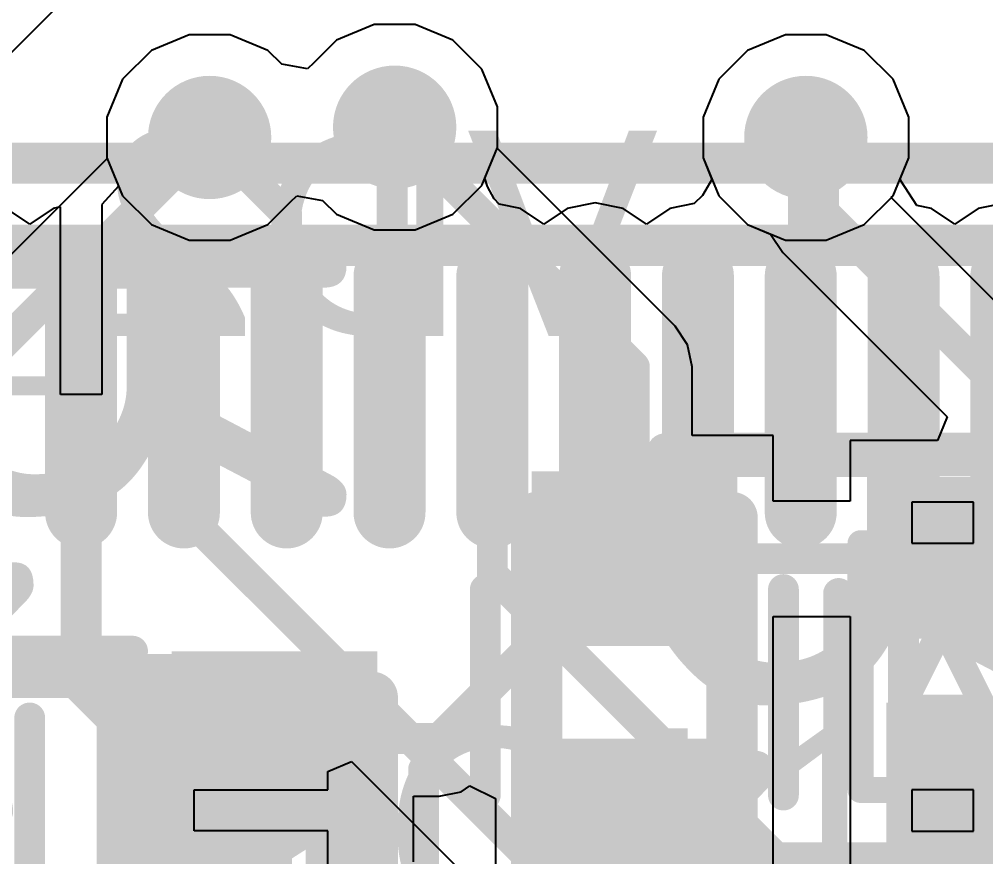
# Model space of a CAD drawing. Header units: inches. Extents: x -1.9 to 51.5, y -1.6 to 35.1.
# Drawn here: x 11.399 to 16.1, y 8.125 to 12.2 of the extents above; entities that cross this region are included whole.
import ezdxf

# ---------------------------------------------------------------- set-up
doc = ezdxf.new("R2010")
doc.units = ezdxf.units.IN
for name, color, linetype in [('Assembly Notes', 76, 'Continuous'), ('Bottom Layer', 76, 'Continuous'), ('Bottom Layer 1', 5, 'Continuous'), ('Bottom Overlay', 54, 'Continuous'), ('Bottom Paste', 16, 'Continuous'), ('Bottom Solder', 6, 'Continuous'), ('Mechanical 10', 56, 'Continuous'), ('Mechanical 13', 56, 'Continuous'), ('Top Layer', 16, 'Continuous'), ('Top Layer 1', 1, 'Continuous'), ('Top Overlay', 2, 'Continuous'), ('Top Paste', 8, 'Continuous'), ('Top Solder', 216, 'Continuous'), ('Via Holes', 16, 'Continuous')]:
    doc.layers.add(name, color=color, linetype=linetype)
doc.styles.add('Arial', font='', dxfattribs={"height": 0.2})
doc.styles.add('GOST type B', font='', dxfattribs={"height": 0.2})
doc.styles.get('Arial').set_extended_font_data('Arial')
doc.styles.get('GOST type B').set_extended_font_data('GOST type B')

# ---------------------------------------------------------------- blocks, each defined once
blk = doc.blocks.new('SOD523_B_126')
at = {"layer": 'Bottom Layer 1'}
for points in [[(-0.9, 0.25), (-0.2, 0.25), (-0.2, -0.25), (-0.9, -0.25)], [(0.2, 0.25), (0.9, 0.25), (0.9, -0.25), (0.2, -0.25)]]:
    blk.add_hatch(color=5, dxfattribs=at).paths.add_polyline_path(points)
at = {"layer": 'Bottom Paste'}
for points in [[(-0.9, 0.25), (-0.2, 0.25), (-0.2, -0.25), (-0.9, -0.25)], [(0.2, 0.25), (0.9, 0.25), (0.9, -0.25), (0.2, -0.25)]]:
    blk.add_hatch(color=16, dxfattribs=at).paths.add_polyline_path(points)
at = {"layer": 'Bottom Solder'}
for points in [[(-0.925, 0.275), (-0.175, 0.275), (-0.175, -0.275), (-0.925, -0.275)], [(0.175, 0.275), (0.925, 0.275), (0.925, -0.275), (0.175, -0.275)]]:
    blk.add_hatch(color=6, dxfattribs=at).paths.add_polyline_path(points)
at = {"layer": 'Bottom Overlay'}
for points in [[(-0.3442, 0.5066, 0.15, 0.15, 0), (0.3558, 0.5066, 0.15, 0.15, 0)], [(-0.35, -0.5, 0.15, 0.15, 0), (0.35, -0.5, 0.15, 0.15, 0)]]:
    blk.add_lwpolyline(points, format="xyseb", dxfattribs=at)
for points in [[(-0.3817, 0.5066, 0.075, 0.075, 1), (-0.3067, 0.5066, 0.075, 0.075, 1)], [(0.3183, 0.5066, 0.075, 0.075, 1), (0.3933, 0.5066, 0.075, 0.075, 1)], [(-0.3875, -0.5, 0.075, 0.075, 1), (-0.3125, -0.5, 0.075, 0.075, 1)], [(0.3125, -0.5, 0.075, 0.075, 1), (0.3875, -0.5, 0.075, 0.075, 1)], [(0.975, -0.525, 0.1, 0.1, 1), (0.875, -0.525, 0.1, 0.1, 1)], [(0.85, -0.525, 0.05, 0.05, 1), (0.9, -0.525, 0.05, 0.05, 1)], [(0.95, -0.525, 0.05, 0.05, 1), (1, -0.525, 0.05, 0.05, 1)]]:
    blk.add_lwpolyline(points, format="xyseb", close=True, dxfattribs=at)
at = {"layer": 'Mechanical 13'}
for p, q in [((-0.6, 0.15), (-0.8001, 0.15)), ((-0.8001, 0.15), (-0.8001, -0.15)), ((-0.6, -0.15), (-0.6, 0.15)), ((0.8, 0.1503), (0.6011, 0.1503)), ((0.6011, 0.1503), (0.6011, -0.15)), ((0.8, -0.15), (0.8, 0.1503)), ((-0.8001, -0.15), (-0.6, -0.15)), ((0.6011, -0.15), (0.8, -0.15))]:
    blk.add_line(p, q, dxfattribs=at)
for points in [[(-0.6, 0.4, 0.127, 0.127, 0), (-0.6, -0.4, 0.127, 0.127, 0)], [(-0.6, 0.4, 0.127, 0.127, 0), (0.6, 0.4, 0.127, 0.127, 0)], [(0.6, 0.4, 0.127, 0.127, 0), (0.6, -0.4, 0.127, 0.127, 0)], [(-0.2, 0.2, 0.127, 0.127, 0), (-0.2, -0.2, 0.127, 0.127, 0)], [(-0.2, 0.2, 0.127, 0.127, 0), (0.2, 0, 0.127, 0.127, 0)], [(0.2, 0.2, 0.127, 0.127, 0), (0.2, 0, 0.127, 0.127, 0)], [(0.2, 0, 0.127, 0.127, 0), (-0.2, -0.2, 0.127, 0.127, 0)], [(0.2, 0, 0.127, 0.127, 0), (0.2, -0.2, 0.127, 0.127, 0)], [(-0.6, -0.4, 0.127, 0.127, 0), (0.6, -0.4, 0.127, 0.127, 0)]]:
    blk.add_lwpolyline(points, format="xyseb", dxfattribs=at)
for points in [[(-0.6317, 0.4, 0.0635, 0.0635, 1), (-0.5682, 0.4, 0.0635, 0.0635, 1)], [(-0.6317, 0.4, 0.0635, 0.0635, 1), (-0.5682, 0.4, 0.0635, 0.0635, 1)], [(0.5682, 0.4, 0.0635, 0.0635, 1), (0.6317, 0.4, 0.0635, 0.0635, 1)], [(0.5682, 0.4, 0.0635, 0.0635, 1), (0.6317, 0.4, 0.0635, 0.0635, 1)], [(-0.2317, 0.2, 0.0635, 0.0635, 1), (-0.1682, 0.2, 0.0635, 0.0635, 1)], [(-0.2317, 0.2, 0.0635, 0.0635, 1), (-0.1682, 0.2, 0.0635, 0.0635, 1)], [(0.1682, 0.2, 0.0635, 0.0635, 1), (0.2317, 0.2, 0.0635, 0.0635, 1)], [(0.1682, 0, 0.0635, 0.0635, 1), (0.2317, 0, 0.0635, 0.0635, 1)], [(0.1682, 0, 0.0635, 0.0635, 1), (0.2317, 0, 0.0635, 0.0635, 1)], [(0.1682, 0, 0.0635, 0.0635, 1), (0.2317, 0, 0.0635, 0.0635, 1)], [(0.1682, 0, 0.0635, 0.0635, 1), (0.2317, 0, 0.0635, 0.0635, 1)], [(-0.2317, -0.2, 0.0635, 0.0635, 1), (-0.1682, -0.2, 0.0635, 0.0635, 1)], [(-0.2317, -0.2, 0.0635, 0.0635, 1), (-0.1682, -0.2, 0.0635, 0.0635, 1)], [(0.1682, -0.2, 0.0635, 0.0635, 1), (0.2317, -0.2, 0.0635, 0.0635, 1)], [(-0.6317, -0.4, 0.0635, 0.0635, 1), (-0.5682, -0.4, 0.0635, 0.0635, 1)], [(-0.6317, -0.4, 0.0635, 0.0635, 1), (-0.5682, -0.4, 0.0635, 0.0635, 1)], [(0.5682, -0.4, 0.0635, 0.0635, 1), (0.6317, -0.4, 0.0635, 0.0635, 1)], [(0.5682, -0.4, 0.0635, 0.0635, 1), (0.6317, -0.4, 0.0635, 0.0635, 1)]]:
    blk.add_lwpolyline(points, format="xyseb", close=True, dxfattribs=at)
blk = doc.blocks.new('0603R_B_146')
at = {"layer": 'Bottom Layer 1'}
for points in [[(-0.25, 0.475), (-0.25, -0.475), (-1.05, -0.475), (-1.05, 0.475)], [(1.05, 0.475), (1.05, -0.475), (0.25, -0.475), (0.25, 0.475)]]:
    blk.add_hatch(color=5, dxfattribs=at).paths.add_polyline_path(points)
at = {"layer": 'Bottom Paste'}
for points in [[(-0.25, 0.475), (-0.25, -0.475), (-1.05, -0.475), (-1.05, 0.475)], [(1.05, 0.475), (1.05, -0.475), (0.25, -0.475), (0.25, 0.475)]]:
    blk.add_hatch(color=16, dxfattribs=at).paths.add_polyline_path(points)
at = {"layer": 'Bottom Solder'}
for points in [[(-0.225, 0.5), (-0.225, -0.5), (-1.075, -0.5), (-1.075, 0.5)], [(1.075, 0.5), (1.075, -0.5), (0.225, -0.5), (0.225, 0.5)]]:
    blk.add_hatch(color=6, dxfattribs=at).paths.add_polyline_path(points)
at = {"layer": 'Assembly Notes'}
for points in [[(-0.85, -0.475, 0.25, 0.25, 0), (-0.85, 0.475, 0.25, 0.25, 0)], [(0.85, 0.475, 0.25, 0.25, 0), (-0.85, 0.475, 0.25, 0.25, 0)], [(0.85, -0.475, 0.25, 0.25, 0), (0.85, 0.475, 0.25, 0.25, 0)], [(0.85, -0.475, 0.25, 0.25, 0), (-0.85, -0.475, 0.25, 0.25, 0)]]:
    blk.add_lwpolyline(points, format="xyseb", dxfattribs=at)
for points in [[(-0.9125, 0.475, 0.125, 0.125, 1), (-0.7875, 0.475, 0.125, 0.125, 1)], [(-0.9125, 0.475, 0.125, 0.125, 1), (-0.7875, 0.475, 0.125, 0.125, 1)], [(0.7875, 0.475, 0.125, 0.125, 1), (0.9125, 0.475, 0.125, 0.125, 1)], [(0.7875, 0.475, 0.125, 0.125, 1), (0.9125, 0.475, 0.125, 0.125, 1)], [(-0.9125, -0.475, 0.125, 0.125, 1), (-0.7875, -0.475, 0.125, 0.125, 1)], [(-0.9125, -0.475, 0.125, 0.125, 1), (-0.7875, -0.475, 0.125, 0.125, 1)], [(0.7875, -0.475, 0.125, 0.125, 1), (0.9125, -0.475, 0.125, 0.125, 1)], [(0.7875, -0.475, 0.125, 0.125, 1), (0.9125, -0.475, 0.125, 0.125, 1)]]:
    blk.add_lwpolyline(points, format="xyseb", close=True, dxfattribs=at)
at = {"layer": 'Bottom Overlay'}
for points in [[(0.5, 0.725, 0.15, 0.15, 0), (-0.5, 0.725, 0.15, 0.15, 0)], [(0.5, -0.725, 0.15, 0.15, 0), (-0.5, -0.725, 0.15, 0.15, 0)]]:
    blk.add_lwpolyline(points, format="xyseb", dxfattribs=at)
for points in [[(-0.5375, 0.725, 0.075, 0.075, 1), (-0.4625, 0.725, 0.075, 0.075, 1)], [(0.4625, 0.725, 0.075, 0.075, 1), (0.5375, 0.725, 0.075, 0.075, 1)], [(-0.5375, -0.725, 0.075, 0.075, 1), (-0.4625, -0.725, 0.075, 0.075, 1)], [(0.4625, -0.725, 0.075, 0.075, 1), (0.5375, -0.725, 0.075, 0.075, 1)]]:
    blk.add_lwpolyline(points, format="xyseb", close=True, dxfattribs=at)
at = {"layer": 'Assembly Notes', "style": 'GOST type B', "text_generation_flag": 2}
blk.add_text('R12_5', height=2.15, rotation=-180, dxfattribs=at).set_placement((-2.4, -1.4))
blk = doc.blocks.new('0603R_B_155')
at = {"layer": 'Assembly Notes', "style": 'GOST type B', "text_generation_flag": 2}
blk.add_text('R11_6', height=2.15, rotation=-180, dxfattribs=at).set_placement((-2.4, -1.4))
blk = doc.blocks.new('0603R_B_156')
at = {"layer": 'Bottom Layer 1'}
blk.add_hatch(color=5, dxfattribs=at).paths.add_polyline_path([(-0.25, 0.475), (-0.25, -0.475), (-1.05, -0.475), (-1.05, 0.475)])
at = {"layer": 'Bottom Paste'}
blk.add_hatch(color=16, dxfattribs=at).paths.add_polyline_path([(-0.25, 0.475), (-0.25, -0.475), (-1.05, -0.475), (-1.05, 0.475)])
at = {"layer": 'Bottom Solder'}
blk.add_hatch(color=6, dxfattribs=at).paths.add_polyline_path([(-0.225, 0.5), (-0.225, -0.5), (-1.075, -0.5), (-1.075, 0.5)])
at = {"layer": 'Assembly Notes'}
for points in [[(-0.85, -0.475, 0.25, 0.25, 0), (-0.85, 0.475, 0.25, 0.25, 0)], [(0.85, 0.475, 0.25, 0.25, 0), (-0.85, 0.475, 0.25, 0.25, 0)], [(0.85, -0.475, 0.25, 0.25, 0), (-0.85, -0.475, 0.25, 0.25, 0)]]:
    blk.add_lwpolyline(points, format="xyseb", dxfattribs=at)
for points in [[(-0.9125, 0.475, 0.125, 0.125, 1), (-0.7875, 0.475, 0.125, 0.125, 1)], [(-0.9125, 0.475, 0.125, 0.125, 1), (-0.7875, 0.475, 0.125, 0.125, 1)], [(-0.9125, -0.475, 0.125, 0.125, 1), (-0.7875, -0.475, 0.125, 0.125, 1)], [(-0.9125, -0.475, 0.125, 0.125, 1), (-0.7875, -0.475, 0.125, 0.125, 1)]]:
    blk.add_lwpolyline(points, format="xyseb", close=True, dxfattribs=at)
at = {"layer": 'Bottom Overlay'}
for points in [[(0.5, 0.725, 0.15, 0.15, 0), (-0.5, 0.725, 0.15, 0.15, 0)], [(0.5, -0.725, 0.15, 0.15, 0), (-0.5, -0.725, 0.15, 0.15, 0)]]:
    blk.add_lwpolyline(points, format="xyseb", dxfattribs=at)
for points in [[(-0.5375, 0.725, 0.075, 0.075, 1), (-0.4625, 0.725, 0.075, 0.075, 1)], [(-0.5375, -0.725, 0.075, 0.075, 1), (-0.4625, -0.725, 0.075, 0.075, 1)]]:
    blk.add_lwpolyline(points, format="xyseb", close=True, dxfattribs=at)
at = {"layer": 'Assembly Notes', "style": 'GOST type B', "text_generation_flag": 2}
blk.add_text('R11_5', height=2.15, rotation=-180, dxfattribs=at).set_placement((-2.4, -1.4))
blk = doc.blocks.new('LQFP100_173')
at = {"layer": 'Top Layer 1'}
h = blk.add_hatch(color=1, dxfattribs=at)
edge = h.paths.add_edge_path()
edge.add_arc((-5, -8.3), 0.15, 180, 360)
edge.add_line((-4.85, -8.3), (-4.85, -7.15))
edge.add_arc((-5, -7.15), 0.15, 0, 180)
edge.add_line((-5.15, -7.15), (-5.15, -8.3))
h = blk.add_hatch(color=1, dxfattribs=at)
edge = h.paths.add_edge_path()
edge.add_arc((-4.5, -8.3), 0.15, 180, 360)
edge.add_line((-4.35, -8.3), (-4.35, -7.15))
edge.add_arc((-4.5, -7.15), 0.15, 0, 180)
edge.add_line((-4.65, -7.15), (-4.65, -8.3))
h = blk.add_hatch(color=1, dxfattribs=at)
edge = h.paths.add_edge_path()
edge.add_arc((-4, -8.3), 0.15, 180, 360)
edge.add_line((-3.85, -8.3), (-3.85, -7.15))
edge.add_arc((-4, -7.15), 0.15, 0, 180)
edge.add_line((-4.15, -7.15), (-4.15, -8.3))
h = blk.add_hatch(color=1, dxfattribs=at)
edge = h.paths.add_edge_path()
edge.add_arc((-3.5, -8.3), 0.15, 180, 360)
edge.add_line((-3.35, -8.3), (-3.35, -7.15))
edge.add_arc((-3.5, -7.15), 0.15, 0, 180)
edge.add_line((-3.65, -7.15), (-3.65, -8.3))
h = blk.add_hatch(color=1, dxfattribs=at)
edge = h.paths.add_edge_path()
edge.add_arc((-3, -8.3), 0.15, 180, 360)
edge.add_line((-2.85, -8.3), (-2.85, -7.15))
edge.add_arc((-3, -7.15), 0.15, 0, 180)
edge.add_line((-3.15, -7.15), (-3.15, -8.3))
h = blk.add_hatch(color=1, dxfattribs=at)
edge = h.paths.add_edge_path()
edge.add_arc((-2.5, -8.3), 0.15, 180, 360)
edge.add_line((-2.35, -8.3), (-2.35, -7.15))
edge.add_arc((-2.5, -7.15), 0.15, 0, 180)
edge.add_line((-2.65, -7.15), (-2.65, -8.3))
h = blk.add_hatch(color=1, dxfattribs=at)
edge = h.paths.add_edge_path()
edge.add_arc((-2, -8.3), 0.15, 180, 360)
edge.add_line((-1.85, -8.3), (-1.85, -7.15))
edge.add_arc((-2, -7.15), 0.15, 0, 180)
edge.add_line((-2.15, -7.15), (-2.15, -8.3))
h = blk.add_hatch(color=1, dxfattribs=at)
edge = h.paths.add_edge_path()
edge.add_arc((-1.5, -8.3), 0.15, 180, 360)
edge.add_line((-1.35, -8.3), (-1.35, -7.15))
edge.add_arc((-1.5, -7.15), 0.15, 0, 180)
edge.add_line((-1.65, -7.15), (-1.65, -8.3))
h = blk.add_hatch(color=1, dxfattribs=at)
edge = h.paths.add_edge_path()
edge.add_arc((-1, -8.3), 0.15, 180, 360)
edge.add_line((-0.85, -8.3), (-0.85, -7.15))
edge.add_arc((-1, -7.15), 0.15, 0, 180)
edge.add_line((-1.15, -7.15), (-1.15, -8.3))
h = blk.add_hatch(color=1, dxfattribs=at)
edge = h.paths.add_edge_path()
edge.add_arc((-0.5, -8.3), 0.15, 180, 360)
edge.add_line((-0.35, -8.3), (-0.35, -7.15))
edge.add_arc((-0.5, -7.15), 0.15, 0, 180)
edge.add_line((-0.65, -7.15), (-0.65, -8.3))
at = {"layer": 'Top Paste'}
h = blk.add_hatch(color=8, dxfattribs=at)
edge = h.paths.add_edge_path()
edge.add_arc((-5, -8.3), 0.15, 180, 360)
edge.add_line((-4.85, -8.3), (-4.85, -7.15))
edge.add_arc((-5, -7.15), 0.15, 0, 180)
edge.add_line((-5.15, -7.15), (-5.15, -8.3))
h = blk.add_hatch(color=8, dxfattribs=at)
edge = h.paths.add_edge_path()
edge.add_arc((-4.5, -8.3), 0.15, 180, 360)
edge.add_line((-4.35, -8.3), (-4.35, -7.15))
edge.add_arc((-4.5, -7.15), 0.15, 0, 180)
edge.add_line((-4.65, -7.15), (-4.65, -8.3))
h = blk.add_hatch(color=8, dxfattribs=at)
edge = h.paths.add_edge_path()
edge.add_arc((-4, -8.3), 0.15, 180, 360)
edge.add_line((-3.85, -8.3), (-3.85, -7.15))
edge.add_arc((-4, -7.15), 0.15, 0, 180)
edge.add_line((-4.15, -7.15), (-4.15, -8.3))
h = blk.add_hatch(color=8, dxfattribs=at)
edge = h.paths.add_edge_path()
edge.add_arc((-3.5, -8.3), 0.15, 180, 360)
edge.add_line((-3.35, -8.3), (-3.35, -7.15))
edge.add_arc((-3.5, -7.15), 0.15, 0, 180)
edge.add_line((-3.65, -7.15), (-3.65, -8.3))
h = blk.add_hatch(color=8, dxfattribs=at)
edge = h.paths.add_edge_path()
edge.add_arc((-3, -8.3), 0.15, 180, 360)
edge.add_line((-2.85, -8.3), (-2.85, -7.15))
edge.add_arc((-3, -7.15), 0.15, 0, 180)
edge.add_line((-3.15, -7.15), (-3.15, -8.3))
h = blk.add_hatch(color=8, dxfattribs=at)
edge = h.paths.add_edge_path()
edge.add_arc((-2.5, -8.3), 0.15, 180, 360)
edge.add_line((-2.35, -8.3), (-2.35, -7.15))
edge.add_arc((-2.5, -7.15), 0.15, 0, 180)
edge.add_line((-2.65, -7.15), (-2.65, -8.3))
h = blk.add_hatch(color=8, dxfattribs=at)
edge = h.paths.add_edge_path()
edge.add_arc((-2, -8.3), 0.15, 180, 360)
edge.add_line((-1.85, -8.3), (-1.85, -7.15))
edge.add_arc((-2, -7.15), 0.15, 0, 180)
edge.add_line((-2.15, -7.15), (-2.15, -8.3))
h = blk.add_hatch(color=8, dxfattribs=at)
edge = h.paths.add_edge_path()
edge.add_arc((-1.5, -8.3), 0.15, 180, 360)
edge.add_line((-1.35, -8.3), (-1.35, -7.15))
edge.add_arc((-1.5, -7.15), 0.15, 0, 180)
edge.add_line((-1.65, -7.15), (-1.65, -8.3))
h = blk.add_hatch(color=8, dxfattribs=at)
edge = h.paths.add_edge_path()
edge.add_arc((-1, -8.3), 0.15, 180, 360)
edge.add_line((-0.85, -8.3), (-0.85, -7.15))
edge.add_arc((-1, -7.15), 0.15, 0, 180)
edge.add_line((-1.15, -7.15), (-1.15, -8.3))
h = blk.add_hatch(color=8, dxfattribs=at)
edge = h.paths.add_edge_path()
edge.add_arc((-0.5, -8.3), 0.15, 180, 360)
edge.add_line((-0.35, -8.3), (-0.35, -7.15))
edge.add_arc((-0.5, -7.15), 0.15, 0, 180)
edge.add_line((-0.65, -7.15), (-0.65, -8.3))
at = {"layer": 'Top Solder'}
h = blk.add_hatch(color=216, dxfattribs=at)
edge = h.paths.add_edge_path()
edge.add_arc((-5, -8.3), 0.175, 180, 360)
edge.add_line((-4.825, -8.3), (-4.825, -7.15))
edge.add_arc((-5, -7.15), 0.175, 0, 180)
edge.add_line((-5.175, -7.15), (-5.175, -8.3))
h = blk.add_hatch(color=216, dxfattribs=at)
edge = h.paths.add_edge_path()
edge.add_arc((-4.5, -8.3), 0.175, 180, 360)
edge.add_line((-4.325, -8.3), (-4.325, -7.15))
edge.add_arc((-4.5, -7.15), 0.175, 0, 180)
edge.add_line((-4.675, -7.15), (-4.675, -8.3))
h = blk.add_hatch(color=216, dxfattribs=at)
edge = h.paths.add_edge_path()
edge.add_arc((-4, -8.3), 0.175, 180, 360)
edge.add_line((-3.825, -8.3), (-3.825, -7.15))
edge.add_arc((-4, -7.15), 0.175, 0, 180)
edge.add_line((-4.175, -7.15), (-4.175, -8.3))
h = blk.add_hatch(color=216, dxfattribs=at)
edge = h.paths.add_edge_path()
edge.add_arc((-3.5, -8.3), 0.175, 180, 360)
edge.add_line((-3.325, -8.3), (-3.325, -7.15))
edge.add_arc((-3.5, -7.15), 0.175, 0, 180)
edge.add_line((-3.675, -7.15), (-3.675, -8.3))
h = blk.add_hatch(color=216, dxfattribs=at)
edge = h.paths.add_edge_path()
edge.add_arc((-3, -8.3), 0.175, 180, 360)
edge.add_line((-2.825, -8.3), (-2.825, -7.15))
edge.add_arc((-3, -7.15), 0.175, 0, 180)
edge.add_line((-3.175, -7.15), (-3.175, -8.3))
h = blk.add_hatch(color=216, dxfattribs=at)
edge = h.paths.add_edge_path()
edge.add_arc((-2.5, -8.3), 0.175, 180, 360)
edge.add_line((-2.325, -8.3), (-2.325, -7.15))
edge.add_arc((-2.5, -7.15), 0.175, 0, 180)
edge.add_line((-2.675, -7.15), (-2.675, -8.3))
h = blk.add_hatch(color=216, dxfattribs=at)
edge = h.paths.add_edge_path()
edge.add_arc((-2, -8.3), 0.175, 180, 360)
edge.add_line((-1.825, -8.3), (-1.825, -7.15))
edge.add_arc((-2, -7.15), 0.175, 0, 180)
edge.add_line((-2.175, -7.15), (-2.175, -8.3))
h = blk.add_hatch(color=216, dxfattribs=at)
edge = h.paths.add_edge_path()
edge.add_arc((-1.5, -8.3), 0.175, 180, 360)
edge.add_line((-1.325, -8.3), (-1.325, -7.15))
edge.add_arc((-1.5, -7.15), 0.175, 0, 180)
edge.add_line((-1.675, -7.15), (-1.675, -8.3))
h = blk.add_hatch(color=216, dxfattribs=at)
edge = h.paths.add_edge_path()
edge.add_arc((-1, -8.3), 0.175, 180, 360)
edge.add_line((-0.825, -8.3), (-0.825, -7.15))
edge.add_arc((-1, -7.15), 0.175, 0, 180)
edge.add_line((-1.175, -7.15), (-1.175, -8.3))
h = blk.add_hatch(color=216, dxfattribs=at)
edge = h.paths.add_edge_path()
edge.add_arc((-0.5, -8.3), 0.175, 180, 360)
edge.add_line((-0.325, -8.3), (-0.325, -7.15))
edge.add_arc((-0.5, -7.15), 0.175, 0, 180)
edge.add_line((-0.675, -7.15), (-0.675, -8.3))
at = {"layer": 'Mechanical 10'}
blk.add_lwpolyline([(-7, -7, 0.2, 0.2, 0), (7, -7, 0.2, 0.2, 0)], format="xyseb", dxfattribs=at)
at = {"layer": 'Top Overlay'}
blk.add_lwpolyline([(-6.6, -6.6, 0.2, 0.2, 0), (6.6, -6.6, 0.2, 0.2, 0)], format="xyseb", dxfattribs=at)
blk = doc.blocks.new('0603C_182')
at = {"layer": 'Top Layer 1'}
for points in [[(-1.25, -0.525), (-1.25, 0.525), (-0.35, 0.525), (-0.35, -0.525)], [(0.35, -0.525), (0.35, 0.525), (1.25, 0.525), (1.25, -0.525)]]:
    blk.add_hatch(color=1, dxfattribs=at).paths.add_polyline_path(points)
at = {"layer": 'Top Paste'}
for points in [[(-1.25, -0.525), (-1.25, 0.525), (-0.35, 0.525), (-0.35, -0.525)], [(0.35, -0.525), (0.35, 0.525), (1.25, 0.525), (1.25, -0.525)]]:
    blk.add_hatch(color=8, dxfattribs=at).paths.add_polyline_path(points)
at = {"layer": 'Top Solder'}
for points in [[(-1.275, -0.55), (-1.275, 0.55), (-0.325, 0.55), (-0.325, -0.55)], [(0.325, -0.55), (0.325, 0.55), (1.275, 0.55), (1.275, -0.55)]]:
    blk.add_hatch(color=216, dxfattribs=at).paths.add_polyline_path(points)
at = {"layer": 'Top Overlay'}
for points in [[(-0.5, 0.775, 0.15, 0.15, 0), (0.5, 0.775, 0.15, 0.15, 0)], [(0, -0.45, 0.15, 0.15, 0), (0, 0.45, 0.15, 0.15, 0)], [(-0.5, -0.775, 0.15, 0.15, 0), (0.5, -0.775, 0.15, 0.15, 0)]]:
    blk.add_lwpolyline(points, format="xyseb", dxfattribs=at)
for points in [[(-0.5375, 0.775, 0.075, 0.075, 1), (-0.4625, 0.775, 0.075, 0.075, 1)], [(0.4625, 0.775, 0.075, 0.075, 1), (0.5375, 0.775, 0.075, 0.075, 1)], [(-0.0375, 0.45, 0.075, 0.075, 1), (0.0375, 0.45, 0.075, 0.075, 1)], [(-0.0375, -0.45, 0.075, 0.075, 1), (0.0375, -0.45, 0.075, 0.075, 1)], [(-0.5375, -0.775, 0.075, 0.075, 1), (-0.4625, -0.775, 0.075, 0.075, 1)], [(0.4625, -0.775, 0.075, 0.075, 1), (0.5375, -0.775, 0.075, 0.075, 1)]]:
    blk.add_lwpolyline(points, format="xyseb", close=True, dxfattribs=at)

msp = doc.modelspace()

# ---------------------------------------------------------------- hatches: boundary and pattern name
at = {"layer": 'Bottom Layer'}
h = msp.add_hatch(color=76, dxfattribs=at)
edge = h.paths.add_edge_path()
edge.add_arc((13.225, 11.675), 0.3, 0, 360)
h = msp.add_hatch(color=76, dxfattribs=at)
edge = h.paths.add_edge_path()
edge.add_arc((12.325, 11.625), 0.3, 0, 360)
h = msp.add_hatch(color=76, dxfattribs=at)
edge = h.paths.add_edge_path()
edge.add_arc((15.225, 11.625), 0.3, 0, 360)
at = {"layer": 'Bottom Layer 1'}
h = msp.add_hatch(color=5, dxfattribs=at)
edge = h.paths.add_edge_path()
edge.add_arc((13.225, 11.675), 0.3, 0, 360)
h = msp.add_hatch(color=5, dxfattribs=at)
edge = h.paths.add_edge_path()
edge.add_arc((12.325, 11.625), 0.3, 0, 360)
h = msp.add_hatch(color=5, dxfattribs=at)
edge = h.paths.add_edge_path()
edge.add_arc((15.225, 11.625), 0.3, 0, 360)
at = {"layer": 'Top Layer'}
h = msp.add_hatch(color=16, dxfattribs=at)
edge = h.paths.add_edge_path()
edge.add_arc((13.225, 11.675), 0.3, 0, 360)
h = msp.add_hatch(color=16, dxfattribs=at)
edge = h.paths.add_edge_path()
edge.add_arc((12.325, 11.625), 0.3, 0, 360)
h = msp.add_hatch(color=16, dxfattribs=at)
edge = h.paths.add_edge_path()
edge.add_arc((15.225, 11.625), 0.3, 0, 360)
at = {"layer": 'Top Layer 1'}
h = msp.add_hatch(color=1, dxfattribs=at)
edge = h.paths.add_edge_path()
edge.add_arc((13.225, 11.675), 0.3, 0, 360)
h = msp.add_hatch(color=1, dxfattribs=at)
edge = h.paths.add_edge_path()
edge.add_arc((12.325, 11.625), 0.3, 0, 360)
h = msp.add_hatch(color=1, dxfattribs=at)
edge = h.paths.add_edge_path()
edge.add_arc((15.225, 11.625), 0.3, 0, 360)
at = {"layer": 'Via Holes'}
h = msp.add_hatch(color=7, dxfattribs=at)
edge = h.paths.add_edge_path()
edge.add_arc((13.225, 11.675), 0.15, 0, 360)
h = msp.add_hatch(color=7, dxfattribs=at)
edge = h.paths.add_edge_path()
edge.add_arc((12.325, 11.625), 0.15, 0, 360)
h = msp.add_hatch(color=7, dxfattribs=at)
edge = h.paths.add_edge_path()
edge.add_arc((15.225, 11.625), 0.15, 0, 360)

# ---------------------------------------------------------------- linework, layer by layer
at = {"layer": 'Bottom Layer'}
for p, q in [((13.1255, 12.175), (12.9418, 12.0989)), ((13.3245, 12.175), (13.1255, 12.175)), ((13.5082, 12.0989), (13.3245, 12.175)), ((12.2255, 12.125), (12.0418, 12.0489)), ((12.4245, 12.125), (12.2255, 12.125)), ((12.6082, 12.0489), (12.4245, 12.125)), ((12.9418, 12.0989), (12.8317, 11.9888)), ((13.6489, 11.9582), (13.5082, 12.0989)), ((15.1255, 12.125), (14.9418, 12.0489)), ((15.3245, 12.125), (15.1255, 12.125)), ((15.5082, 12.0489), (15.3245, 12.125)), ((12.0418, 12.0489), (11.9011, 11.9082)), ((12.6755, 11.9816), (12.6082, 12.0489)), ((14.9418, 12.0489), (14.8011, 11.9082)), ((15.6489, 11.9082), (15.5082, 12.0489)), ((12.8317, 11.9888), (12.8004, 11.9584)), ((12.8004, 11.9584), (12.6755, 11.9816)), ((13.725, 11.7745), (13.6489, 11.9582)), ((11.9011, 11.9082), (11.825, 11.7245)), ((14.8011, 11.9082), (14.725, 11.7245)), ((15.725, 11.7245), (15.6489, 11.9082)), ((13.725, 11.5755), (13.725, 11.7745)), ((11.825, 11.7245), (11.825, 11.5255)), ((14.725, 11.7245), (14.725, 11.5255)), ((15.725, 11.5255), (15.725, 11.7245)), ((13.6489, 11.3918), (13.725, 11.5755)), ((11.825, 11.5255), (11.9011, 11.3418)), ((14.725, 11.5255), (14.8011, 11.3418)), ((15.6489, 11.3418), (15.725, 11.5255)), ((13.5082, 11.2511), (13.6489, 11.3918)), ((11.9011, 11.3418), (12.0418, 11.2011)), ((12.7183, 11.3112), (12.7496, 11.3416)), ((12.7496, 11.3416), (12.8745, 11.3184)), ((14.8011, 11.3418), (14.9418, 11.2011)), ((15.5082, 11.2011), (15.6489, 11.3418)), ((12.6082, 11.2011), (12.7183, 11.3112)), ((12.8745, 11.3184), (12.9418, 11.2511)), ((12.9418, 11.2511), (13.1255, 11.175)), ((13.3245, 11.175), (13.5082, 11.2511)), ((12.0418, 11.2011), (12.2255, 11.125)), ((12.4245, 11.125), (12.6082, 11.2011)), ((14.9418, 11.2011), (15.1255, 11.125)), ((15.3245, 11.125), (15.5082, 11.2011)), ((13.1255, 11.175), (13.3245, 11.175)), ((12.2255, 11.125), (12.4245, 11.125)), ((15.1255, 11.125), (15.3245, 11.125))]:
    msp.add_line(p, q, dxfattribs=at)
at = {"layer": 'Bottom Layer 1'}
for p, q in [((11.2233, 11.9017), (11.6715, 12.35)), ((13.1255, 12.175), (12.9418, 12.0989)), ((13.3245, 12.175), (13.1255, 12.175)), ((13.5082, 12.0989), (13.3245, 12.175)), ((12.2255, 12.125), (12.0418, 12.0489)), ((12.4245, 12.125), (12.2255, 12.125)), ((12.6082, 12.0489), (12.4245, 12.125)), ((12.9418, 12.0989), (12.8317, 11.9888)), ((13.6489, 11.9582), (13.5082, 12.0989)), ((15.1255, 12.125), (14.9418, 12.0489)), ((15.3245, 12.125), (15.1255, 12.125)), ((15.5082, 12.0489), (15.3245, 12.125)), ((12.0418, 12.0489), (11.9011, 11.9082)), ((12.6755, 11.9816), (12.6082, 12.0489)), ((14.9418, 12.0489), (14.8011, 11.9082)), ((15.6489, 11.9082), (15.5082, 12.0489)), ((12.8317, 11.9888), (12.8004, 11.9584)), ((12.8004, 11.9584), (12.6755, 11.9816)), ((13.725, 11.7745), (13.6489, 11.9582)), ((11.9011, 11.9082), (11.825, 11.7245)), ((14.8011, 11.9082), (14.725, 11.7245)), ((15.725, 11.7245), (15.6489, 11.9082)), ((13.725, 11.5755), (13.725, 11.7745)), ((11.825, 11.7245), (11.825, 11.5255)), ((14.725, 11.7245), (14.725, 11.5255)), ((15.725, 11.5255), (15.725, 11.7245)), ((13.7238, 11.5727), (13.725, 11.5755)), ((14.5892, 10.7073), (13.7238, 11.5727)), ((11.8262, 11.5227), (10.5785, 10.275)), ((11.825, 11.5255), (11.8262, 11.5227)), ((14.725, 11.5255), (14.8011, 11.3418)), ((15.6489, 11.3418), (15.725, 11.5255)), ((14.8011, 11.3418), (14.9418, 11.2011)), ((15.6392, 11.3321), (15.6489, 11.3418)), ((17.7134, 9.258), (15.6392, 11.3321)), ((14.9418, 11.2011), (15.053, 11.1551)), ((15.053, 11.1551), (15.1128, 11.0655)), ((15.1128, 11.0655), (15.9128, 10.2655)), ((14.65, 10.6164), (14.5892, 10.7073)), ((14.6713, 10.5091), (14.65, 10.6164)), ((14.6713, 10.175), (14.6713, 10.5091)), ((15.9128, 10.2655), (15.865, 10.15)), ((15.0659, 10.175), (14.6713, 10.175)), ((15.0659, 9.8554), (15.0659, 10.175)), ((15.865, 10.15), (15.4409, 10.15)), ((15.4409, 10.15), (15.4409, 9.8554)), ((15.4409, 9.8554), (15.0659, 9.8554)), ((15.0659, 9), (15.0659, 9.2946)), ((15.0659, 9.2946), (15.4409, 9.2946)), ((15.4409, 9.2946), (15.4409, 7.95)), ((15.0659, 8.975), (15.0659, 9)), ((15.0659, 8.875), (15.0659, 8.975)), ((15.0659, 8.975), (15.0659, 8.975)), ((15.0659, 7.675), (15.0659, 8.875)), ((15.0659, 8.875), (15.0659, 8.875)), ((13.5482, 8.441), (13.5909, 8.4695)), ((13.5909, 8.4695), (13.7159, 8.4087)), ((13.3159, 8.1), (13.3159, 8.4196)), ((13.3159, 8.4196), (13.4409, 8.4196)), ((13.4409, 8.4196), (13.5482, 8.441)), ((13.7159, 8.4087), (13.7159, 7.675))]:
    msp.add_line(p, q, dxfattribs=at)
for points in [[(13.225, 11.675, 0.15, 0.15, 0), (14.3909, 10.5091, 0.15, 0.15, 0)], [(10.525, 9.825, 0.15, 0.15, 0), (12.325, 11.625, 0.15, 0.15, 0)], [(12.325, 11.625, 0.15, 0.15, 0), (12.325, 11.625, 0.15, 0.15, 0)], [(15.225, 11.625, 0.15, 0.15, 0), (15.3111, 11.5389, 0.15, 0.15, 0)], [(15.3111, 11.2637, 0.15, 0.15, 0), (15.3111, 11.5389, 0.15, 0.15, 0)], [(15.3111, 11.2637, 0.15, 0.15, 0), (17.9168, 8.658, 0.15, 0.15, 0)], [(14.3909, 9.575, 0.15, 0.15, 0), (14.3909, 10.5091, 0.15, 0.15, 0)], [(13.4409, 8.7, 0.15, 0.15, 0), (14.3159, 9.575, 0.15, 0.15, 0)], [(14.3159, 9.575, 0.15, 0.15, 0), (14.3909, 9.575, 0.15, 0.15, 0)], [(14.3909, 9.575, 0.15, 0.15, 0), (15.8659, 9.575, 0.15, 0.15, 0)], [(15.8659, 9.575, 0.15, 0.15, 0), (15.8909, 9.6, 0.15, 0.15, 0)], [(12.6409, 8.7, 0.15, 0.15, 0), (13.4409, 8.7, 0.15, 0.15, 0)], [(15.8909, 8.5, 0.3, 0.3, 0), (15.9159, 8.525, 0.3, 0.3, 0)], [(15.9159, 8.525, 0.3, 0.3, 0), (16.675, 8.525, 0.3, 0.3, 0)], [(14.3909, 7.15, 0.15, 0.15, 0), (14.3909, 8.275, 0.15, 0.15, 0)]]:
    msp.add_lwpolyline(points, format="xyseb", dxfattribs=at)
for points in [[(13.1875, 11.675, 0.075, 0.075, 1), (13.2625, 11.675, 0.075, 0.075, 1)], [(12.2875, 11.625, 0.075, 0.075, 1), (12.3625, 11.625, 0.075, 0.075, 1)], [(12.2875, 11.625, 0.075, 0.075, 1), (12.3625, 11.625, 0.075, 0.075, 1)], [(12.2875, 11.625, 0.075, 0.075, 1), (12.3625, 11.625, 0.075, 0.075, 1)], [(15.1875, 11.625, 0.075, 0.075, 1), (15.2625, 11.625, 0.075, 0.075, 1)], [(15.2736, 11.5389, 0.075, 0.075, 1), (15.3486, 11.5389, 0.075, 0.075, 1)], [(15.2736, 11.5389, 0.075, 0.075, 1), (15.3486, 11.5389, 0.075, 0.075, 1)], [(15.2736, 11.2637, 0.075, 0.075, 1), (15.3486, 11.2637, 0.075, 0.075, 1)], [(15.2736, 11.2637, 0.075, 0.075, 1), (15.3486, 11.2637, 0.075, 0.075, 1)], [(14.3534, 10.5091, 0.075, 0.075, 1), (14.4284, 10.5091, 0.075, 0.075, 1)], [(14.3534, 10.5091, 0.075, 0.075, 1), (14.4284, 10.5091, 0.075, 0.075, 1)], [(14.2784, 9.575, 0.075, 0.075, 1), (14.3534, 9.575, 0.075, 0.075, 1)], [(14.2784, 9.575, 0.075, 0.075, 1), (14.3534, 9.575, 0.075, 0.075, 1)], [(14.3534, 9.575, 0.075, 0.075, 1), (14.4284, 9.575, 0.075, 0.075, 1)], [(14.3534, 9.575, 0.075, 0.075, 1), (14.4284, 9.575, 0.075, 0.075, 1)], [(14.3534, 9.575, 0.075, 0.075, 1), (14.4284, 9.575, 0.075, 0.075, 1)], [(15.8284, 9.575, 0.075, 0.075, 1), (15.9034, 9.575, 0.075, 0.075, 1)], [(15.8284, 9.575, 0.075, 0.075, 1), (15.9034, 9.575, 0.075, 0.075, 1)], [(15.8534, 9.6, 0.075, 0.075, 1), (15.9284, 9.6, 0.075, 0.075, 1)], [(12.6034, 8.7, 0.075, 0.075, 1), (12.6784, 8.7, 0.075, 0.075, 1)], [(13.4034, 8.7, 0.075, 0.075, 1), (13.4784, 8.7, 0.075, 0.075, 1)], [(13.4034, 8.7, 0.075, 0.075, 1), (13.4784, 8.7, 0.075, 0.075, 1)], [(15.8159, 8.5, 0.15, 0.15, 1), (15.9659, 8.5, 0.15, 0.15, 1)], [(15.8409, 8.525, 0.15, 0.15, 1), (15.9909, 8.525, 0.15, 0.15, 1)], [(15.8409, 8.525, 0.15, 0.15, 1), (15.9909, 8.525, 0.15, 0.15, 1)], [(14.3534, 8.275, 0.075, 0.075, 1), (14.4284, 8.275, 0.075, 0.075, 1)]]:
    msp.add_lwpolyline(points, format="xyseb", close=True, dxfattribs=at)
at = {"layer": 'Top Layer'}
for p, q in [((13.1255, 12.175), (12.9418, 12.0989)), ((13.3245, 12.175), (13.1255, 12.175)), ((13.5082, 12.0989), (13.3245, 12.175)), ((12.2255, 12.125), (12.0418, 12.0489)), ((12.4245, 12.125), (12.2255, 12.125)), ((12.6082, 12.0489), (12.4245, 12.125)), ((12.9418, 12.0989), (12.8317, 11.9888)), ((13.6489, 11.9582), (13.5082, 12.0989)), ((15.1255, 12.125), (14.9418, 12.0489)), ((15.3245, 12.125), (15.1255, 12.125)), ((15.5082, 12.0489), (15.3245, 12.125)), ((12.0418, 12.0489), (11.9011, 11.9082)), ((12.6755, 11.9816), (12.6082, 12.0489)), ((14.9418, 12.0489), (14.8011, 11.9082)), ((15.6489, 11.9082), (15.5082, 12.0489)), ((12.8317, 11.9888), (12.8004, 11.9584)), ((12.8004, 11.9584), (12.6755, 11.9816)), ((13.725, 11.7745), (13.6489, 11.9582)), ((11.9011, 11.9082), (11.825, 11.7245)), ((14.8011, 11.9082), (14.725, 11.7245)), ((15.725, 11.7245), (15.6489, 11.9082)), ((13.725, 11.5755), (13.725, 11.7745)), ((11.825, 11.7245), (11.825, 11.5255)), ((14.725, 11.7245), (14.725, 11.5255)), ((15.725, 11.5255), (15.725, 11.7245)), ((13.6489, 11.3918), (13.725, 11.5755)), ((11.825, 11.5255), (11.9011, 11.3418)), ((14.725, 11.5255), (14.8011, 11.3418)), ((15.6489, 11.3418), (15.725, 11.5255)), ((13.5082, 11.2511), (13.6489, 11.3918)), ((11.9011, 11.3418), (12.0418, 11.2011)), ((12.7183, 11.3112), (12.7496, 11.3416)), ((12.7496, 11.3416), (12.8745, 11.3184)), ((14.8011, 11.3418), (14.9418, 11.2011)), ((15.5082, 11.2011), (15.6489, 11.3418)), ((12.6082, 11.2011), (12.7183, 11.3112)), ((12.8745, 11.3184), (12.9418, 11.2511)), ((12.9418, 11.2511), (13.1255, 11.175)), ((13.3245, 11.175), (13.5082, 11.2511)), ((12.0418, 11.2011), (12.2255, 11.125)), ((12.4245, 11.125), (12.6082, 11.2011)), ((14.9418, 11.2011), (15.1255, 11.125)), ((15.3245, 11.125), (15.5082, 11.2011)), ((13.1255, 11.175), (13.3245, 11.175)), ((12.2255, 11.125), (12.4245, 11.125)), ((15.1255, 11.125), (15.3245, 11.125))]:
    msp.add_line(p, q, dxfattribs=at)
at = {"layer": 'Top Layer 1'}
for p, q in [((13.1255, 12.175), (12.9418, 12.0989)), ((13.3245, 12.175), (13.1255, 12.175)), ((13.5082, 12.0989), (13.3245, 12.175)), ((12.2255, 12.125), (12.0418, 12.0489)), ((12.4245, 12.125), (12.2255, 12.125)), ((12.6082, 12.0489), (12.4245, 12.125)), ((12.9418, 12.0989), (12.8317, 11.9888)), ((13.6489, 11.9582), (13.5082, 12.0989)), ((15.1255, 12.125), (14.9418, 12.0489)), ((15.3245, 12.125), (15.1255, 12.125)), ((15.5082, 12.0489), (15.3245, 12.125)), ((12.0418, 12.0489), (11.9011, 11.9082)), ((12.6755, 11.9816), (12.6082, 12.0489)), ((14.9418, 12.0489), (14.8011, 11.9082)), ((15.6489, 11.9082), (15.5082, 12.0489)), ((12.8317, 11.9888), (12.8004, 11.9584)), ((12.8004, 11.9584), (12.6755, 11.9816)), ((13.725, 11.7745), (13.6489, 11.9582)), ((11.9011, 11.9082), (11.825, 11.7245)), ((14.8011, 11.9082), (14.725, 11.7245)), ((15.725, 11.7245), (15.6489, 11.9082)), ((13.725, 11.5755), (13.725, 11.7745)), ((11.825, 11.7245), (11.825, 11.5255)), ((14.725, 11.7245), (14.725, 11.5255)), ((15.725, 11.5255), (15.725, 11.7245)), ((13.6635, 11.4271), (13.725, 11.5755)), ((11.825, 11.5255), (11.8818, 11.3885)), ((14.725, 11.5255), (14.7684, 11.4207)), ((15.6845, 11.4277), (15.725, 11.5255)), ((13.6758, 11.3866), (13.6635, 11.4271)), ((15.6862, 11.414), (15.6845, 11.4277)), ((11.8817, 11.3882), (11.8, 11.2989)), ((11.8818, 11.3885), (11.8817, 11.3882)), ((13.709, 11.327), (13.6758, 11.3866)), ((14.7684, 11.4207), (14.7218, 11.3431)), ((15.7644, 11.294), (15.6862, 11.414)), ((14.7218, 11.3431), (14.6818, 11.3032)), ((11.6, 11.287), (11.5634, 11.2797)), ((11.6, 10.375), (11.6, 11.287)), ((11.8, 11.2989), (11.8, 10.375)), ((13.734, 11.3001), (13.709, 11.327)), ((13.8366, 11.2797), (13.734, 11.3001)), ((14.2, 11.3069), (14.0634, 11.2797)), ((14.3366, 11.2797), (14.2, 11.3069)), ((14.6818, 11.3032), (14.5634, 11.2797)), ((15.8366, 11.2797), (15.7644, 11.294)), ((16.2, 11.3069), (16.0634, 11.2797)), ((11.45, 11.2039), (11.3366, 11.2797)), ((11.5634, 11.2797), (11.45, 11.2039)), ((13.95, 11.2039), (13.8366, 11.2797)), ((14.0634, 11.2797), (13.95, 11.2039)), ((14.45, 11.2039), (14.3366, 11.2797)), ((14.5634, 11.2797), (14.45, 11.2039)), ((15.95, 11.2039), (15.8366, 11.2797)), ((16.0634, 11.2797), (15.95, 11.2039)), ((11.8, 10.375), (11.6, 10.375)), ((12.9, 8.5402), (13.0155, 8.588)), ((13.0155, 8.588), (14.0901, 7.5134)), ((12.9, 8.45), (12.9, 8.5402)), ((12.25, 8.25), (12.25, 8.45)), ((12.25, 8.45), (12.9, 8.45)), ((12.9, 8.25), (12.25, 8.25)), ((12.9, 7.625), (12.9, 8.25))]:
    msp.add_line(p, q, dxfattribs=at)
for points in [[(13.2125, 11.6625, 0.15, 0.15, 0), (13.225, 11.675, 0.15, 0.15, 0)], [(13.2125, 10.3875, 0.15, 0.15, 0), (13.2125, 11.6625, 0.15, 0.15, 0)], [(12.325, 11.625, 0.15, 0.15, 0), (12.7, 11.25, 0.15, 0.15, 0)], [(15.2125, 11.6125, 0.15, 0.15, 0), (15.225, 11.625, 0.15, 0.15, 0)], [(15.2125, 10.3875, 0.15, 0.15, 0), (15.2125, 11.6125, 0.15, 0.15, 0)], [(12.7, 10.375, 0.15, 0.15, 0), (12.7, 11.25, 0.15, 0.15, 0)], [(11.7, 8.975, 0.2, 0.2, 0), (11.7, 10.375, 0.2, 0.2, 0)], [(12.2, 9.8, 0.15, 0.15, 0), (12.2, 10.375, 0.15, 0.15, 0)], [(13.2, 10.375, 0.15, 0.15, 0), (13.2125, 10.3875, 0.15, 0.15, 0)], [(13.7, 9.5, 0.15, 0.15, 0), (13.7, 10.375, 0.15, 0.15, 0)], [(15.2, 10.375, 0.15, 0.15, 0), (15.2125, 10.3875, 0.15, 0.15, 0)], [(15.7, 8.8429, 0.15, 0.15, 0), (15.7, 10.375, 0.15, 0.15, 0)], [(12.2, 9.8, 0.15, 0.15, 0), (14.3705, 7.6295, 0.15, 0.15, 0)], [(13.7, 9.5, 0.15, 0.15, 0), (15.8, 7.4, 0.15, 0.15, 0)], [(11.7, 8.975, 0.2, 0.2, 0), (12.25, 8.425, 0.2, 0.2, 0)], [(15.7, 8.8429, 0.15, 0.15, 0), (16.4929, 8.05, 0.15, 0.15, 0)], [(12.25, 8.35, 0.2, 0.2, 0), (12.25, 8.425, 0.2, 0.2, 0)]]:
    msp.add_lwpolyline(points, format="xyseb", dxfattribs=at)
for points in [[(13.175, 11.6625, 0.075, 0.075, 1), (13.25, 11.6625, 0.075, 0.075, 1)], [(13.175, 11.6625, 0.075, 0.075, 1), (13.25, 11.6625, 0.075, 0.075, 1)], [(13.1875, 11.675, 0.075, 0.075, 1), (13.2625, 11.675, 0.075, 0.075, 1)], [(12.2875, 11.625, 0.075, 0.075, 1), (12.3625, 11.625, 0.075, 0.075, 1)], [(15.175, 11.6125, 0.075, 0.075, 1), (15.25, 11.6125, 0.075, 0.075, 1)], [(15.175, 11.6125, 0.075, 0.075, 1), (15.25, 11.6125, 0.075, 0.075, 1)], [(15.1875, 11.625, 0.075, 0.075, 1), (15.2625, 11.625, 0.075, 0.075, 1)], [(12.6625, 11.25, 0.075, 0.075, 1), (12.7375, 11.25, 0.075, 0.075, 1)], [(12.6625, 11.25, 0.075, 0.075, 1), (12.7375, 11.25, 0.075, 0.075, 1)], [(11.65, 10.375, 0.1, 0.1, 1), (11.75, 10.375, 0.1, 0.1, 1)], [(12.1625, 10.375, 0.075, 0.075, 1), (12.2375, 10.375, 0.075, 0.075, 1)], [(12.6625, 10.375, 0.075, 0.075, 1), (12.7375, 10.375, 0.075, 0.075, 1)], [(13.1625, 10.375, 0.075, 0.075, 1), (13.2375, 10.375, 0.075, 0.075, 1)], [(13.175, 10.3875, 0.075, 0.075, 1), (13.25, 10.3875, 0.075, 0.075, 1)], [(13.175, 10.3875, 0.075, 0.075, 1), (13.25, 10.3875, 0.075, 0.075, 1)], [(13.6625, 10.375, 0.075, 0.075, 1), (13.7375, 10.375, 0.075, 0.075, 1)], [(15.1625, 10.375, 0.075, 0.075, 1), (15.2375, 10.375, 0.075, 0.075, 1)], [(15.175, 10.3875, 0.075, 0.075, 1), (15.25, 10.3875, 0.075, 0.075, 1)], [(15.175, 10.3875, 0.075, 0.075, 1), (15.25, 10.3875, 0.075, 0.075, 1)], [(15.6625, 10.375, 0.075, 0.075, 1), (15.7375, 10.375, 0.075, 0.075, 1)], [(12.1625, 9.8, 0.075, 0.075, 1), (12.2375, 9.8, 0.075, 0.075, 1)], [(12.1625, 9.8, 0.075, 0.075, 1), (12.2375, 9.8, 0.075, 0.075, 1)], [(13.6625, 9.5, 0.075, 0.075, 1), (13.7375, 9.5, 0.075, 0.075, 1)], [(13.6625, 9.5, 0.075, 0.075, 1), (13.7375, 9.5, 0.075, 0.075, 1)], [(11.65, 8.975, 0.1, 0.1, 1), (11.75, 8.975, 0.1, 0.1, 1)], [(11.65, 8.975, 0.1, 0.1, 1), (11.75, 8.975, 0.1, 0.1, 1)], [(15.6625, 8.8429, 0.075, 0.075, 1), (15.7375, 8.8429, 0.075, 0.075, 1)], [(15.6625, 8.8429, 0.075, 0.075, 1), (15.7375, 8.8429, 0.075, 0.075, 1)], [(12.2, 8.425, 0.1, 0.1, 1), (12.3, 8.425, 0.1, 0.1, 1)], [(12.2, 8.425, 0.1, 0.1, 1), (12.3, 8.425, 0.1, 0.1, 1)], [(12.2, 8.35, 0.1, 0.1, 1), (12.3, 8.35, 0.1, 0.1, 1)]]:
    msp.add_lwpolyline(points, format="xyseb", close=True, dxfattribs=at)

# ---------------------------------------------------------------- block references
for name, p in [('LQFP100_173', (16.7, 18.1)), ('0603C_182', (11.45, 8.35))]:
    msp.add_blockref(name, p)
for name, p, rotation in [('0603R_B_146', (14.3909, 8.925), 270), ('0603R_B_156', (12.6409, 8.05), 270), ('0603R_B_155', (17.9918, 8.008), 270), ('SOD523_B_126', (15.8909, 9.05), 90)]:
    msp.add_blockref(name, p, dxfattribs=dict(rotation=rotation))

# ---------------------------------------------------------------- texts
at = {"layer": 'Bottom Overlay', "style": 'Arial', "text_generation_flag": 2}
msp.add_text('VD2_3', height=1, dxfattribs=at).set_placement((14.5076, 10.6585))
at = {"layer": 'Top Overlay', "style": 'Arial'}
msp.add_text('C11', height=1, dxfattribs=at).set_placement((13.167, 7.7502))

doc.saveas('drawing.dxf')
